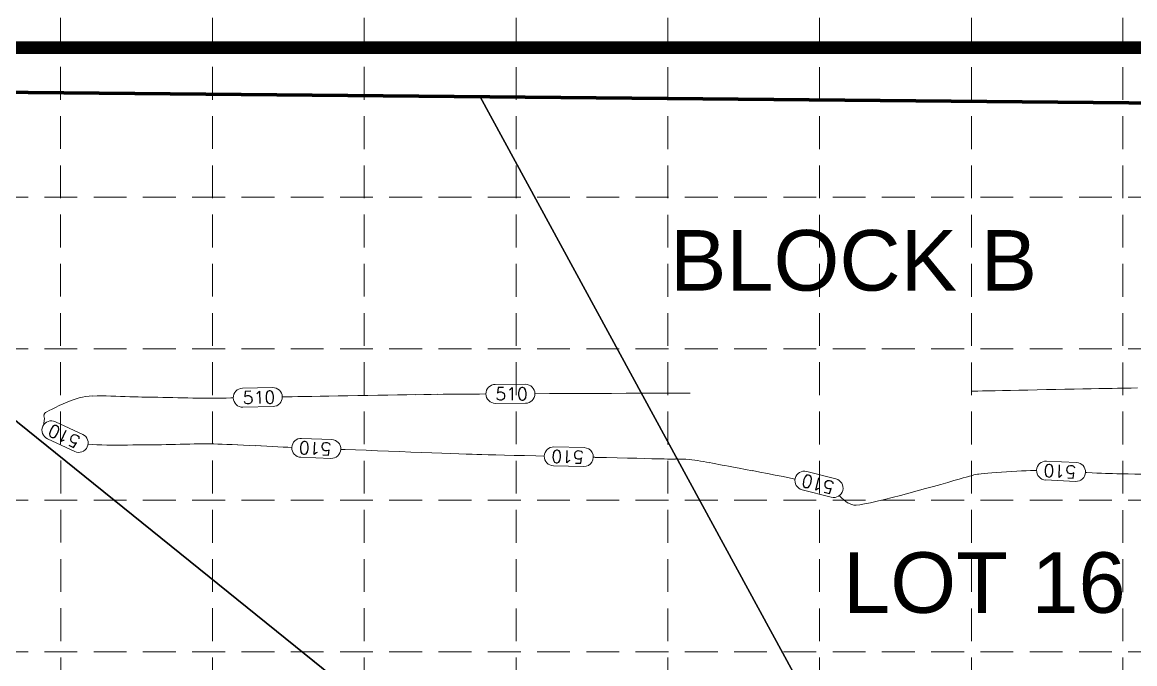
# Model space of a CAD drawing. Header units: feet. Extents: x -406 to 2003, y 7035 to 10885.
# Drawn here: x -117.4 to 322.9, y 10156.7 to 10410.9 of the extents above; entities that cross this region are included whole.
import ezdxf

# ---------------------------------------------------------------- set-up
doc = ezdxf.new("R2010")
doc.units = ezdxf.units.FT
doc.header["$LTSCALE"] = 40
doc.header["$MEASUREMENT"] = 0
doc.linetypes.add('HIDDEN', pattern=[0.375, 0.25, -0.125])
doc.linetypes.add('PHANTOM', pattern=[0.54, 0.24, -0.06, 0.06, -0.06, 0.06, -0.06])
for name, color, linetype, lineweight in [('1 PROPOSED CONTOURS', 35, 'Continuous', 0), ('BOUNDLN', 1, 'PHANTOM', 80), ('LOT NUMBERS', 3, 'Continuous', 35), ('SILT FENCE', 200, 'Continuous', 100)]:
    doc.layers.add(name, color=color, linetype=linetype, lineweight=lineweight)
for name, color, linetype in [('GRID', 254, 'HIDDEN'), ('limits of disturbance', 1, 'HIDDEN'), ('lots', 4, 'Continuous'), ('polys', 7, 'Continuous')]:
    doc.layers.add(name, color=color, linetype=linetype)
doc.styles.get("Standard").update_dxf_attribs({"font": 'ARIAL.TTF'})

msp = doc.modelspace()

# ---------------------------------------------------------------- linework, layer by layer
at = {"layer": '1 PROPOSED CONTOURS', "color": 35, "linetype": 'Continuous', "extrusion": (-0.022512, 0.999747, 0)}
for points, elevation in [([(-200.91, 510), (-212.81, 510)], 10263.92), ([(-212.81, 510), (-200.91, 510)], 10256.42)]:
    msp.add_lwpolyline(points, dxfattribs=dict(at, elevation=elevation))
at = {"layer": '1 PROPOSED CONTOURS', "color": 35, "linetype": 'Continuous', "elevation": 510}
for points in [[(69.84, 10267.35), (81.75, 10267.41)], [(81.79, 10259.91), (69.88, 10259.85)], [(-104.27, 10252.58), (-93.47, 10247.56)], [(-96.63, 10240.76), (-107.43, 10245.78)], [(288.01, 10236.98), (299.9, 10236.43)], [(299.55, 10228.93), (287.66, 10229.49)]]:
    msp.add_lwpolyline(points, dxfattribs=at)
at = {"layer": '1 PROPOSED CONTOURS', "color": 35, "extrusion": (0.019963, -0.999801, 0), "elevation": -10257.49}
msp.add_lwpolyline([(463.21, 510), (463.36, 510)], dxfattribs=at)
at = {"layer": '1 PROPOSED CONTOURS', "color": 35, "elevation": 510}
for points in [[(258.5, 10264.7), (258.88, 10264.7)], [(259.59, 10264.72), (260.81, 10264.74)], [(262.71, 10264.78), (265.01, 10264.83)], [(265.01, 10264.83), (267.64, 10264.88)], [(280.65, 10265.15), (284.28, 10265.22)], [(284.28, 10265.22), (287.97, 10265.3)], [(295.34, 10265.45), (298.92, 10265.52)], [(298.92, 10265.52), (302.38, 10265.59)], [(302.38, 10265.59), (305.65, 10265.65)], [(319.45, 10265.9), (321.58, 10265.94)], [(-101.26, 10259.66), (-99.64, 10260.34)], [(-89.41, 10262.77), (-87.75, 10262.82)], [(-87.75, 10262.82), (-85.99, 10262.83)], [(-80.39, 10262.71), (-78.5, 10262.64)], [(-78.5, 10262.64), (-76.65, 10262.57)], [(-70.08, 10262.36), (-68.7, 10262.35)], [(-68.7, 10262.35), (-67.15, 10262.32)], [(-65.47, 10262.29), (-63.68, 10262.26)], [(-63.68, 10262.26), (-61.79, 10262.22)], [(-61.79, 10262.22), (-59.84, 10262.17)], [(-59.84, 10262.17), (-57.84, 10262.13)], [(-53.82, 10262.04), (-51.84, 10262)], [(-49.92, 10261.97), (-48.07, 10261.94)], [(-43.25, 10261.9), (-41.86, 10261.9)], [(-13.63, 10262.45), (-12.34, 10262.48)], [(-5.72, 10262.59), (-2.76, 10262.64)], [(7.66, 10262.81), (11.49, 10262.88)], [(38.27, 10263.3), (41.5, 10263.35)], [(51.02, 10263.48), (53, 10263.5)], [(53, 10263.5), (55.82, 10263.52)], [(63.58, 10263.56), (66.11, 10263.58)], [(91.25, 10263.7), (97.47, 10263.73)], [(103.7, 10263.76), (109.86, 10263.78)], [(115.86, 10263.81), (121.6, 10263.83)], [(127, 10263.86), (131.96, 10263.88)], [(136.39, 10263.9), (140.2, 10263.91)], [(-108.65, 10255.76), (-108.6, 10255.85)], [(-108.46, 10255.98), (-108.2, 10256.17)], [(-108.2, 10256.17), (-107.68, 10256.5)], [(-104.3, 10258.27), (-102.83, 10258.96)], [(-102.83, 10258.96), (-101.26, 10259.66)], [(-108.77, 10251.53), (-108.83, 10251.81)], [(-108.75, 10254.37), (-108.81, 10254.88)], [(-108.8, 10255.28), (-108.73, 10255.58)], [(-108.66, 10253.91), (-108.75, 10254.37)], [(-108.73, 10255.58), (-108.65, 10255.76)], [(-108.67, 10253.18), (-108.62, 10253.54)], [(-108.62, 10253.54), (-108.66, 10253.91)], [(-91.15, 10243.71), (-91.33, 10243.74)], [(-87.82, 10243.47), (-89.57, 10243.57)], [(-75.69, 10243.34), (-77.75, 10243.32)], [(-73.7, 10243.36), (-75.69, 10243.34)], [(-67, 10243.41), (-68.42, 10243.41)], [(-65.53, 10243.42), (-67, 10243.41)], [(-54.9, 10243.63), (-56.79, 10243.58)], [(-51.14, 10243.72), (-53.01, 10243.67)], [(-41.51, 10243.77), (-42.79, 10243.8)], [(-39.99, 10243.73), (-41.51, 10243.77)], [(-20.6, 10242.87), (-22.9, 10242.98)], [(-14.19, 10242.56), (-16.21, 10242.65)], [(-12.31, 10242.47), (-14.19, 10242.56)], [(23.15, 10241.08), (18.77, 10241.25)], [(27.59, 10240.91), (23.15, 10241.08)], [(36.4, 10240.58), (32.03, 10240.74)], [(44.75, 10240.26), (40.66, 10240.42)], [(52.19, 10239.99), (48.61, 10240.12)], [(58.27, 10239.77), (55.43, 10239.87)], [(69.99, 10239.43), (66.97, 10239.51)], [(77.29, 10239.24), (73.45, 10239.34)], [(81.45, 10239.14), (77.29, 10239.24)], [(109.3, 10238.47), (108.63, 10238.48)], [(118.11, 10238.26), (113.81, 10238.36)], [(137.97, 10237.8), (136.67, 10237.82)], [(146.51, 10237.58), (145.21, 10237.69)], [(147.64, 10237.46), (146.51, 10237.58)], [(148.78, 10237.32), (147.64, 10237.46)], [(159.62, 10235.41), (158.33, 10235.65)], [(160.66, 10235.22), (159.62, 10235.41)], [(164.07, 10234.59), (162.16, 10234.94)], [(166.31, 10234.18), (164.07, 10234.59)], [(168.84, 10233.71), (166.31, 10234.18)], [(253.43, 10229.83), (251.38, 10229.24)], [(255.06, 10230.3), (253.43, 10229.83)], [(256.19, 10230.62), (255.06, 10230.3)], [(256.76, 10230.78), (256.19, 10230.62)], [(257.53, 10230.98), (256.76, 10230.78)], [(258.7, 10231.33), (258.15, 10231.17)], [(259.88, 10231.63), (259.26, 10231.48)], [(260.66, 10231.77), (259.88, 10231.63)], [(268.26, 10232.45), (266.44, 10232.31)], [(270.19, 10232.59), (268.26, 10232.45)], [(278.17, 10233.08), (276.23, 10232.98)], [(279.99, 10233.17), (278.17, 10233.08)], [(281.67, 10233.23), (279.99, 10233.17)], [(284.08, 10233.26), (283.14, 10233.26)], [(304.04, 10232.45), (303.47, 10232.48)], [(311.42, 10232.11), (309.78, 10232.17)], [(314.19, 10232.02), (312.88, 10232.06)], [(317.95, 10231.93), (315.89, 10231.98)], [(320.32, 10231.88), (317.95, 10231.93)], [(322.95, 10231.83), (320.32, 10231.88)], [(236.83, 10225.16), (233.51, 10224.26)], [(240.1, 10226.06), (236.83, 10225.16)], [(246.22, 10227.77), (243.25, 10226.94)], [(248.95, 10228.55), (246.22, 10227.77)], [(251.38, 10229.24), (248.95, 10228.55)], [(209.57, 10220.32), (208.64, 10220.92)], [(220.97, 10221.08), (218.33, 10220.48)], [(223.87, 10221.77), (220.97, 10221.08)], [(226.96, 10222.55), (223.87, 10221.77)], [(230.2, 10223.38), (226.96, 10222.55)], [(211.69, 10219.55), (210.58, 10219.86)], [(212.64, 10219.53), (211.69, 10219.55)]]:
    msp.add_lwpolyline(points, dxfattribs=at)
at = {"layer": '1 PROPOSED CONTOURS', "color": 35, "extrusion": (0.020233, -0.999795, 0), "elevation": -10257.37}
msp.add_lwpolyline([(466.51, 510), (467.23, 510)], dxfattribs=at)
at = {"layer": '1 PROPOSED CONTOURS', "color": 35, "extrusion": (0.020405, -0.999792, 0), "elevation": -10257.29}
msp.add_lwpolyline([(470.2, 510), (472.11, 510)], dxfattribs=at)
at = {"layer": '1 PROPOSED CONTOURS', "color": 35, "extrusion": (-0.020435, 0.999791, 0), "elevation": 10257.27}
msp.add_lwpolyline([(-477.34, 510), (-480.27, 510)], dxfattribs=at)
at = {"layer": '1 PROPOSED CONTOURS', "color": 35, "extrusion": (0.020414, -0.999792, 0), "elevation": -10257.28}
msp.add_lwpolyline([(480.07, 510), (483.24, 510)], dxfattribs=at)
at = {"layer": '1 PROPOSED CONTOURS', "color": 35, "extrusion": (0.020384, -0.999792, 0), "elevation": -10257.3}
msp.add_lwpolyline([(482.93, 510), (486.31, 510)], dxfattribs=at)
at = {"layer": '1 PROPOSED CONTOURS', "color": 35, "extrusion": (-0.020345, 0.999793, 0), "elevation": 10257.31}
msp.add_lwpolyline([(-485.9, 510), (-489.43, 510)], dxfattribs=at)
at = {"layer": '1 PROPOSED CONTOURS', "color": 35, "extrusion": (0.020162, -0.999797, 0), "elevation": -10257.4}
msp.add_lwpolyline([(494.88, 510), (498.58, 510)], dxfattribs=at)
at = {"layer": '1 PROPOSED CONTOURS', "color": 35, "extrusion": (-0.020074, 0.999799, 0), "elevation": 10257.45}
msp.add_lwpolyline([(-497.68, 510), (-501.34, 510)], dxfattribs=at)
at = {"layer": '1 PROPOSED CONTOURS', "color": 35, "extrusion": (0.019454, -0.999811, 0), "elevation": -10257.76}
msp.add_lwpolyline([(505.3, 510), (508.36, 510)], dxfattribs=at)
at = {"layer": '1 PROPOSED CONTOURS', "color": 35, "extrusion": (0.019171, -0.999816, 0), "elevation": -10257.9}
msp.add_lwpolyline([(505.46, 510), (508.24, 510)], dxfattribs=at)
at = {"layer": '1 PROPOSED CONTOURS', "color": 35, "extrusion": (0.01878, -0.999824, 0), "elevation": -10258.1}
msp.add_lwpolyline([(504.23, 510), (506.69, 510)], dxfattribs=at)
at = {"layer": '1 PROPOSED CONTOURS', "color": 35, "extrusion": (0.018205, -0.999834, 0), "elevation": -10258.39}
msp.add_lwpolyline([(500.79, 510), (502.89, 510)], dxfattribs=at)
at = {"layer": '1 PROPOSED CONTOURS', "color": 35, "extrusion": (0.017278, -0.999851, 0), "elevation": -10258.85}
msp.add_lwpolyline([(493.39, 510), (495.08, 510)], dxfattribs=at)
at = {"layer": '1 PROPOSED CONTOURS', "color": 35, "extrusion": (-0.016141, 0.99987, 0), "elevation": 10259.41}
msp.add_lwpolyline([(-483.41, 510), (-485.11, 510)], dxfattribs=at)
at = {"layer": '1 PROPOSED CONTOURS', "color": 35, "extrusion": (0.015186, -0.999885, 0), "elevation": -10259.87}
msp.add_lwpolyline([(477.44, 510), (479.96, 510)], dxfattribs=at)
at = {"layer": '1 PROPOSED CONTOURS', "color": 35, "extrusion": (-0.362821, 0.931859, 0), "elevation": 9597.34}
msp.add_lwpolyline([(-3629.82, 510), (-3631.57, 510)], dxfattribs=at)
at = {"layer": '1 PROPOSED CONTOURS', "color": 35, "extrusion": (-0.333418, 0.942779, 0), "elevation": 9706.51}
msp.add_lwpolyline([(-3328.79, 510), (-3330.48, 510)], dxfattribs=at)
at = {"layer": '1 PROPOSED CONTOURS', "color": 35, "extrusion": (0.294499, -0.955652, 0), "elevation": -9834.85}
msp.add_lwpolyline([(2929.88, 510), (2931.45, 510)], dxfattribs=at)
at = {"layer": '1 PROPOSED CONTOURS', "color": 35, "extrusion": (0.239373, -0.970928, 0), "elevation": -9986.38}
msp.add_lwpolyline([(2364.3, 510), (2365.71, 510)], dxfattribs=at)
at = {"layer": '1 PROPOSED CONTOURS', "color": 35, "extrusion": (0.162637, -0.986686, 0), "elevation": -10140.92}
msp.add_lwpolyline([(1576.74, 510), (1577.97, 510)], dxfattribs=at)
at = {"layer": '1 PROPOSED CONTOURS', "color": 35, "extrusion": (0.102256, -0.994758, 0), "elevation": -10218.18}
msp.add_lwpolyline([(957.56, 510), (958.95, 510)], dxfattribs=at)
at = {"layer": '1 PROPOSED CONTOURS', "color": 35, "extrusion": (0.059943, -0.998202, 0), "elevation": -10249.68}
msp.add_lwpolyline([(524.4, 510), (525.93, 510)], dxfattribs=at)
at = {"layer": '1 PROPOSED CONTOURS', "color": 35, "extrusion": (0.0102, 0.999948, 0), "elevation": 10261.42}
msp.add_lwpolyline([(190.67, 510), (188.84, 510)], dxfattribs=at)
at = {"layer": '1 PROPOSED CONTOURS', "color": 35, "extrusion": (0.022626, 0.999744, 0), "elevation": 10258.28}
msp.add_lwpolyline([(316.34, 510), (314.47, 510)], dxfattribs=at)
at = {"layer": '1 PROPOSED CONTOURS', "color": 35, "extrusion": (0.031458, 0.999505, 0), "elevation": 10255.1}
msp.add_lwpolyline([(405.09, 510), (403.19, 510)], dxfattribs=at)
at = {"layer": '1 PROPOSED CONTOURS', "color": 35, "extrusion": (0.039911, 0.999203, 0), "elevation": 10251.33}
msp.add_lwpolyline([(486.18, 510), (484.38, 510)], dxfattribs=at)
at = {"layer": '1 PROPOSED CONTOURS', "color": 35, "extrusion": (0.036576, 0.999331, 0), "elevation": 10252.89}
msp.add_lwpolyline([(450.16, 510), (448.45, 510)], dxfattribs=at)
at = {"layer": '1 PROPOSED CONTOURS', "color": 35, "extrusion": (0.029319, 0.99957, 0), "elevation": 10255.88}
msp.add_lwpolyline([(373.99, 510), (372.39, 510)], dxfattribs=at)
at = {"layer": '1 PROPOSED CONTOURS', "color": 35, "extrusion": (0.016841, 0.999858, 0), "elevation": 10259.73}
msp.add_lwpolyline([(244.36, 510), (242.9, 510)], dxfattribs=at)
at = {"layer": '1 PROPOSED CONTOURS', "color": 35, "extrusion": (0.018008, 0.999838, 0), "elevation": 10259.45}
msp.add_lwpolyline([(251.95, 510), (250.27, 510)], dxfattribs=at)
at = {"layer": '1 PROPOSED CONTOURS', "color": 35, "extrusion": (0.021778, 0.999763, 0), "elevation": 10258.44}
msp.add_lwpolyline([(281.31, 510), (279.3, 510)], dxfattribs=at)
at = {"layer": '1 PROPOSED CONTOURS', "color": 35, "extrusion": (0.021114, 0.999777, 0), "elevation": 10258.62}
msp.add_lwpolyline([(272.49, 510), (270.48, 510)], dxfattribs=at)
at = {"layer": '1 PROPOSED CONTOURS', "color": 35, "extrusion": (0.018348, 0.999832, 0), "elevation": 10259.33}
msp.add_lwpolyline([(240.12, 510), (238.2, 510)], dxfattribs=at)
at = {"layer": '1 PROPOSED CONTOURS', "color": 35, "extrusion": (0.012979, 0.999916, 0), "elevation": 10260.45}
msp.add_lwpolyline([(181.26, 510), (179.52, 510)], dxfattribs=at)
at = {"layer": '1 PROPOSED CONTOURS', "color": 35, "extrusion": (0.008781, 0.999961, 0), "elevation": 10261.11}
msp.add_lwpolyline([(136.44, 510), (134.82, 510)], dxfattribs=at)
at = {"layer": '1 PROPOSED CONTOURS', "color": 35, "extrusion": (0.00298, 0.999996, 0), "elevation": 10261.72}
msp.add_lwpolyline([(75.3, 510), (73.84, 510)], dxfattribs=at)
at = {"layer": '1 PROPOSED CONTOURS', "color": 35, "extrusion": (0.009218, -0.999958, 0), "elevation": -10261.85}
msp.add_lwpolyline([(52.73, 510), (54.3, 510)], dxfattribs=at)
at = {"layer": '1 PROPOSED CONTOURS', "color": 35, "extrusion": (0.012895, -0.999917, 0), "elevation": -10261.59}
msp.add_lwpolyline([(92.03, 510), (93.75, 510)], dxfattribs=at)
at = {"layer": '1 PROPOSED CONTOURS', "color": 35, "extrusion": (0.015619, -0.999878, 0), "elevation": -10261.29}
msp.add_lwpolyline([(121.71, 510), (123.55, 510)], dxfattribs=at)
at = {"layer": '1 PROPOSED CONTOURS', "color": 35, "extrusion": (0.01768, -0.999844, 0), "elevation": -10261.02}
msp.add_lwpolyline([(144.71, 510), (146.66, 510)], dxfattribs=at)
at = {"layer": '1 PROPOSED CONTOURS', "color": 35, "extrusion": (0.019254, -0.999815, 0), "elevation": -10260.77}
msp.add_lwpolyline([(162.81, 510), (163.72, 510)], dxfattribs=at)
at = {"layer": '1 PROPOSED CONTOURS', "color": 35, "extrusion": (-0.018499, 0.999829, 0), "elevation": 10260.95}
msp.add_lwpolyline([(-175.37, 510), (-176.21, 510)], dxfattribs=at)
at = {"layer": '1 PROPOSED CONTOURS', "color": 35, "extrusion": (0.017108, -0.999854, 0), "elevation": -10261.18}
msp.add_lwpolyline([(163.24, 510), (165.02, 510)], dxfattribs=at)
at = {"layer": '1 PROPOSED CONTOURS', "color": 35, "extrusion": (0.017025, -0.999855, 0), "elevation": -10261.2}
msp.add_lwpolyline([(164.16, 510), (166.39, 510)], dxfattribs=at)
at = {"layer": '1 PROPOSED CONTOURS', "color": 35, "extrusion": (-0.016952, 0.999856, 0), "elevation": 10261.21}
msp.add_lwpolyline([(-165.64, 510), (-168.25, 510)], dxfattribs=at)
at = {"layer": '1 PROPOSED CONTOURS', "color": 35, "extrusion": (0.01681, -0.999859, 0), "elevation": -10261.23}
msp.add_lwpolyline([(169.75, 510), (173, 510)], dxfattribs=at)
at = {"layer": '1 PROPOSED CONTOURS', "color": 35, "extrusion": (0.016735, -0.99986, 0), "elevation": -10261.25}
msp.add_lwpolyline([(172.23, 510), (175.72, 510)], dxfattribs=at)
at = {"layer": '1 PROPOSED CONTOURS', "color": 35, "extrusion": (-0.016653, 0.999861, 0), "elevation": 10261.26}
msp.add_lwpolyline([(-174.88, 510), (-178.57, 510)], dxfattribs=at)
at = {"layer": '1 PROPOSED CONTOURS', "color": 35, "extrusion": (-0.016463, 0.999864, 0), "elevation": 10261.3}
msp.add_lwpolyline([(-180.45, 510), (-184.37, 510)], dxfattribs=at)
at = {"layer": '1 PROPOSED CONTOURS', "color": 35, "extrusion": (-0.016349, 0.999866, 0), "elevation": 10261.32}
msp.add_lwpolyline([(-183.2, 510), (-187.18, 510)], dxfattribs=at)
at = {"layer": '1 PROPOSED CONTOURS', "color": 35, "extrusion": (0.016218, -0.999868, 0), "elevation": -10261.34}
msp.add_lwpolyline([(185.83, 510), (189.8, 510)], dxfattribs=at)
at = {"layer": '1 PROPOSED CONTOURS', "color": 35, "extrusion": (0.016064, -0.999871, 0), "elevation": -10261.37}
msp.add_lwpolyline([(188.23, 510), (192.15, 510)], dxfattribs=at)
at = {"layer": '1 PROPOSED CONTOURS', "color": 35, "extrusion": (0.015882, -0.999874, 0), "elevation": -10261.41}
msp.add_lwpolyline([(190.27, 510), (194.1, 510)], dxfattribs=at)
at = {"layer": '1 PROPOSED CONTOURS', "color": 35, "extrusion": (0.01566, -0.999877, 0), "elevation": -10261.45}
msp.add_lwpolyline([(191.83, 510), (195.51, 510)], dxfattribs=at)
at = {"layer": '1 PROPOSED CONTOURS', "color": 35, "extrusion": (-0.015386, 0.999882, 0), "elevation": 10261.5}
msp.add_lwpolyline([(-192.69, 510), (-196.17, 510)], dxfattribs=at)
at = {"layer": '1 PROPOSED CONTOURS', "color": 35, "extrusion": (0.014577, -0.999894, 0), "elevation": -10261.66}
msp.add_lwpolyline([(191.11, 510), (194.05, 510)], dxfattribs=at)
at = {"layer": '1 PROPOSED CONTOURS', "color": 35, "extrusion": (0.013942, -0.999903, 0), "elevation": -10261.78}
msp.add_lwpolyline([(187.54, 510), (190.14, 510)], dxfattribs=at)
at = {"layer": '1 PROPOSED CONTOURS', "color": 35, "extrusion": (-0.01301, 0.999915, 0), "elevation": 10261.95}
msp.add_lwpolyline([(-180.57, 510), (-182.78, 510)], dxfattribs=at)
at = {"layer": '1 PROPOSED CONTOURS', "color": 35, "extrusion": (0.011504, -0.999934, 0), "elevation": -10262.22}
msp.add_lwpolyline([(167.32, 510), (169.09, 510)], dxfattribs=at)
at = {"layer": '1 PROPOSED CONTOURS', "color": 35, "extrusion": (0.006151, -0.999981, 0), "elevation": -10262.98}
msp.add_lwpolyline([(118.94, 510), (122.5, 510)], dxfattribs=at)
at = {"layer": '1 PROPOSED CONTOURS', "color": 35, "extrusion": (-0.005638, 0.999984, 0), "elevation": 10263.04}
msp.add_lwpolyline([(-117.24, 510), (-121.45, 510)], dxfattribs=at)
at = {"layer": '1 PROPOSED CONTOURS', "color": 35, "extrusion": (0.004618, -0.999989, 0), "elevation": -10263.17}
msp.add_lwpolyline([(132.91, 510), (138.64, 510)], dxfattribs=at)
at = {"layer": '1 PROPOSED CONTOURS', "color": 35, "extrusion": (-0.004454, 0.99999, 0), "elevation": 10263.19}
msp.add_lwpolyline([(-143.18, 510), (-149.42, 510)], dxfattribs=at)
at = {"layer": '1 PROPOSED CONTOURS', "color": 35, "extrusion": (0.004344, -0.999991, 0), "elevation": -10263.21}
msp.add_lwpolyline([(154.45, 510), (160.45, 510)], dxfattribs=at)
at = {"layer": '1 PROPOSED CONTOURS', "color": 35, "extrusion": (-0.004272, 0.999991, 0), "elevation": 10263.22}
msp.add_lwpolyline([(-165.45, 510), (-170.85, 510)], dxfattribs=at)
at = {"layer": '1 PROPOSED CONTOURS', "color": 35, "extrusion": (-0.004237, 0.999991, 0), "elevation": 10263.23}
msp.add_lwpolyline([(-175.44, 510), (-179.87, 510)], dxfattribs=at)
at = {"layer": '1 PROPOSED CONTOURS', "color": 35, "extrusion": (0.004259, -0.999991, 0), "elevation": -10263.22}
msp.add_lwpolyline([(183.91, 510), (187.02, 510)], dxfattribs=at)
at = {"layer": '1 PROPOSED CONTOURS', "color": 35, "extrusion": (-0.004325, 0.999991, 0), "elevation": 10263.21}
msp.add_lwpolyline([(-187.69, 510), (-189.99, 510)], dxfattribs=at)
at = {"layer": '1 PROPOSED CONTOURS', "color": 35, "extrusion": (-0.004521, 0.99999, 0), "elevation": 10263.17}
msp.add_lwpolyline([(-192, 510), (-193.41, 510)], dxfattribs=at)
at = {"layer": '1 PROPOSED CONTOURS', "color": 35, "extrusion": (0.781356, -0.624085, 0), "elevation": -6485.38}
msp.add_lwpolyline([(7945.7, 510), (7945.75, 510)], dxfattribs=at)
at = {"layer": '1 PROPOSED CONTOURS', "color": 35, "extrusion": (0.677198, -0.7358, 0), "elevation": -7619.81}
msp.add_lwpolyline([(6865.39, 510), (6865.53, 510)], dxfattribs=at)
at = {"layer": '1 PROPOSED CONTOURS', "color": 35, "extrusion": (0.49143, -0.870917, 0), "elevation": -8985.48}
msp.add_lwpolyline([(4946.57, 510), (4947.61, 510)], dxfattribs=at)
at = {"layer": '1 PROPOSED CONTOURS', "color": 35, "extrusion": (0.464211, -0.885725, 0), "elevation": -9134.45}
msp.add_lwpolyline([(4666.85, 510), (4668.14, 510)], dxfattribs=at)
at = {"layer": '1 PROPOSED CONTOURS', "color": 35, "extrusion": (-0.443527, 0.896261, 0), "elevation": 9240.34}
msp.add_lwpolyline([(-4454.86, 510), (-4456.34, 510)], dxfattribs=at)
at = {"layer": '1 PROPOSED CONTOURS', "color": 35, "extrusion": (-0.989887, 0.141858, 0), "elevation": 1562.1}
msp.add_lwpolyline([(-10133.1, 510), (-10133.61, 510)], dxfattribs=at)
at = {"layer": '1 PROPOSED CONTOURS', "color": 35, "extrusion": (0.999969, 0.007887, 0), "elevation": -27.97}
msp.add_lwpolyline([(10252.35, 510), (10252.76, 510)], dxfattribs=at)
at = {"layer": '1 PROPOSED CONTOURS', "color": 35, "extrusion": (0.999582, -0.028923, 0), "elevation": -405.36}
msp.add_lwpolyline([(10247.44, 510), (10247.85, 510)], dxfattribs=at)
at = {"layer": '1 PROPOSED CONTOURS', "color": 35, "extrusion": (-0.979421, 0.201826, 0), "elevation": 2175.8}
msp.add_lwpolyline([(-10019.78, 510), (-10020.25, 510)], dxfattribs=at)
at = {"layer": '1 PROPOSED CONTOURS', "color": 35, "extrusion": (0.088516, 0.996075, 0), "elevation": 10195.44}
msp.add_lwpolyline([(995.94, 510), (997.53, 510)], dxfattribs=at)
at = {"layer": '1 PROPOSED CONTOURS', "color": 35, "extrusion": (0.039505, 0.999219, 0), "elevation": 10232}
msp.add_lwpolyline([(490.53, 510), (492.42, 510)], dxfattribs=at)
at = {"layer": '1 PROPOSED CONTOURS', "color": 35, "extrusion": (0.024017, 0.999712, 0), "elevation": 10238.37}
msp.add_lwpolyline([(329.95, 510), (331.93, 510)], dxfattribs=at)
at = {"layer": '1 PROPOSED CONTOURS', "color": 35, "extrusion": (0.012251, 0.999925, 0), "elevation": 10241.55}
msp.add_lwpolyline([(207.4, 510), (209.44, 510)], dxfattribs=at)
at = {"layer": '1 PROPOSED CONTOURS', "color": 35, "extrusion": (0.003307, 0.999995, 0), "elevation": 10242.99}
msp.add_lwpolyline([(113.7, 510), (115.78, 510)], dxfattribs=at)
at = {"layer": '1 PROPOSED CONTOURS', "color": 35, "extrusion": (0.00337, -0.999994, 0), "elevation": -10243.52}
msp.add_lwpolyline([(-43.23, 510), (-45.31, 510)], dxfattribs=at)
at = {"layer": '1 PROPOSED CONTOURS', "color": 35, "extrusion": (-0.012133, 0.999926, 0), "elevation": 10243.5}
msp.add_lwpolyline([(-52.48, 510), (-50.59, 510)], dxfattribs=at)
at = {"layer": '1 PROPOSED CONTOURS', "color": 35, "extrusion": (-0.011173, 0.999938, 0), "elevation": 10243.55}
msp.add_lwpolyline([(-44.42, 510), (-42.65, 510)], dxfattribs=at)
at = {"layer": '1 PROPOSED CONTOURS', "color": 35, "extrusion": (0.007605, -0.999971, 0), "elevation": -10243.64}
msp.add_lwpolyline([(9.48, 510), (7.87, 510)], dxfattribs=at)
at = {"layer": '1 PROPOSED CONTOURS', "color": 35, "extrusion": (-0.009198, 0.999958, 0), "elevation": 10243.58}
msp.add_lwpolyline([(-30.28, 510), (-28.69, 510)], dxfattribs=at)
at = {"layer": '1 PROPOSED CONTOURS', "color": 35, "extrusion": (0.015541, -0.999879, 0), "elevation": -10243.19}
msp.add_lwpolyline([(96.94, 510), (95.25, 510)], dxfattribs=at)
at = {"layer": '1 PROPOSED CONTOURS', "color": 35, "extrusion": (0.020004, -0.9998, 0), "elevation": -10242.65}
msp.add_lwpolyline([(144.44, 510), (142.67, 510)], dxfattribs=at)
at = {"layer": '1 PROPOSED CONTOURS', "color": 35, "extrusion": (0.022978, -0.999736, 0), "elevation": -10242.18}
msp.add_lwpolyline([(176.74, 510), (174.91, 510)], dxfattribs=at)
at = {"layer": '1 PROPOSED CONTOURS', "color": 35, "extrusion": (-0.024701, 0.999695, 0), "elevation": 10241.86}
msp.add_lwpolyline([(-196.26, 510), (-194.39, 510)], dxfattribs=at)
at = {"layer": '1 PROPOSED CONTOURS', "color": 35, "extrusion": (0.024848, -0.999691, 0), "elevation": -10241.83}
msp.add_lwpolyline([(201.54, 510), (199.65, 510)], dxfattribs=at)
at = {"layer": '1 PROPOSED CONTOURS', "color": 35, "extrusion": (0.020611, -0.999788, 0), "elevation": -10242.6}
msp.add_lwpolyline([(161.83, 510), (160, 510)], dxfattribs=at)
at = {"layer": '1 PROPOSED CONTOURS', "color": 35, "extrusion": (-0.016577, 0.999863, 0), "elevation": 10243.17}
msp.add_lwpolyline([(-122.27, 510), (-120.5, 510)], dxfattribs=at)
at = {"layer": '1 PROPOSED CONTOURS', "color": 35, "extrusion": (0.010926, -0.99994, 0), "elevation": -10243.69}
msp.add_lwpolyline([(66.07, 510), (64.38, 510)], dxfattribs=at)
at = {"layer": '1 PROPOSED CONTOURS', "color": 35, "extrusion": (0.003203, -0.999995, 0), "elevation": -10243.9}
msp.add_lwpolyline([(-11.45, 510), (-13.04, 510)], dxfattribs=at)
at = {"layer": '1 PROPOSED CONTOURS', "color": 35, "extrusion": (0.007321, 0.999973, 0), "elevation": 10243.21}
msp.add_lwpolyline([(117.79, 510), (119.26, 510)], dxfattribs=at)
at = {"layer": '1 PROPOSED CONTOURS', "color": 35, "extrusion": (0.03466, 0.999399, 0), "elevation": 10236.19}
msp.add_lwpolyline([(393.29, 510), (395.01, 510)], dxfattribs=at)
at = {"layer": '1 PROPOSED CONTOURS', "color": 35, "extrusion": (0.038731, 0.99925, 0), "elevation": 10234.5}
msp.add_lwpolyline([(433.08, 510), (434.98, 510)], dxfattribs=at)
at = {"layer": '1 PROPOSED CONTOURS', "color": 35, "extrusion": (0.0417, 0.99913, 0), "elevation": 10233.17}
msp.add_lwpolyline([(461.43, 510), (463.48, 510)], dxfattribs=at)
at = {"layer": '1 PROPOSED CONTOURS', "color": 35, "extrusion": (0.043912, 0.999035, 0), "elevation": 10232.12}
msp.add_lwpolyline([(481.92, 510), (484.09, 510)], dxfattribs=at)
at = {"layer": '1 PROPOSED CONTOURS', "color": 35, "extrusion": (0.045575, 0.998961, 0), "elevation": 10231.31}
msp.add_lwpolyline([(496.69, 510), (498.95, 510)], dxfattribs=at)
at = {"layer": '1 PROPOSED CONTOURS', "color": 35, "extrusion": (0.046813, 0.998904, 0), "elevation": 10230.68}
msp.add_lwpolyline([(507.06, 510), (509.38, 510)], dxfattribs=at)
at = {"layer": '1 PROPOSED CONTOURS', "color": 35, "extrusion": (0.047707, 0.998861, 0), "elevation": 10230.22}
msp.add_lwpolyline([(513.88, 510), (516.22, 510)], dxfattribs=at)
at = {"layer": '1 PROPOSED CONTOURS', "color": 35, "extrusion": (0.048302, 0.998833, 0), "elevation": 10229.92}
msp.add_lwpolyline([(517.64, 510), (519.97, 510)], dxfattribs=at)
at = {"layer": '1 PROPOSED CONTOURS', "color": 35, "extrusion": (0.048664, 0.998815, 0), "elevation": 10229.73}
msp.add_lwpolyline([(516.8, 510), (519.04, 510)], dxfattribs=at)
at = {"layer": '1 PROPOSED CONTOURS', "color": 35, "extrusion": (0.04841, 0.998828, 0), "elevation": 10229.86}
msp.add_lwpolyline([(512.04, 510), (514.19, 510)], dxfattribs=at)
at = {"layer": '1 PROPOSED CONTOURS', "color": 35, "linetype": 'Continuous', "extrusion": (0.039002, 0.999239, 0)}
for points, elevation in [([(406.42, 510), (394.52, 510)], 10237.93), ([(394.52, 510), (406.42, 510)], 10230.43)]:
    msp.add_lwpolyline(points, dxfattribs=dict(at, elevation=elevation))
at = {"layer": '1 PROPOSED CONTOURS', "color": 35, "extrusion": (0.045078, 0.998983, 0), "elevation": 10231.5}
msp.add_lwpolyline([(472.4, 510), (474.01, 510)], dxfattribs=at)
at = {"layer": '1 PROPOSED CONTOURS', "color": 35, "extrusion": (0.038556, 0.999256, 0), "elevation": 10234.35}
msp.add_lwpolyline([(384.51, 510), (386.21, 510)], dxfattribs=at)
at = {"layer": '1 PROPOSED CONTOURS', "color": 35, "extrusion": (0.038429, 0.999261, 0), "elevation": 10234.4}
msp.add_lwpolyline([(379.09, 510), (383.21, 510)], dxfattribs=at)
at = {"layer": '1 PROPOSED CONTOURS', "color": 35, "extrusion": (0.0383, 0.999266, 0), "elevation": 10234.45}
msp.add_lwpolyline([(373.49, 510), (377.77, 510)], dxfattribs=at)
at = {"layer": '1 PROPOSED CONTOURS', "color": 35, "extrusion": (0.03786, 0.999283, 0), "elevation": 10234.61}
msp.add_lwpolyline([(355.71, 510), (360.15, 510)], dxfattribs=at)
at = {"layer": '1 PROPOSED CONTOURS', "color": 35, "extrusion": (0.037465, 0.999298, 0), "elevation": 10234.75}
msp.add_lwpolyline([(343.02, 510), (347.28, 510)], dxfattribs=at)
at = {"layer": '1 PROPOSED CONTOURS', "color": 35, "extrusion": (0.036899, 0.999319, 0), "elevation": 10234.94}
msp.add_lwpolyline([(329.27, 510), (333.14, 510)], dxfattribs=at)
at = {"layer": '1 PROPOSED CONTOURS', "color": 35, "extrusion": (0.035983, 0.999352, 0), "elevation": 10235.24}
msp.add_lwpolyline([(313.06, 510), (316.3, 510)], dxfattribs=at)
at = {"layer": '1 PROPOSED CONTOURS', "color": 35, "extrusion": (0.034184, 0.999416, 0), "elevation": 10235.78}
msp.add_lwpolyline([(289.41, 510), (291.8, 510)], dxfattribs=at)
at = {"layer": '1 PROPOSED CONTOURS', "color": 35, "extrusion": (0.032407, 0.999475, 0), "elevation": 10236.28}
msp.add_lwpolyline([(269.32, 510), (271.2, 510)], dxfattribs=at)
at = {"layer": '1 PROPOSED CONTOURS', "color": 35, "extrusion": (0.029425, 0.999567, 0), "elevation": 10237.04}
msp.add_lwpolyline([(236.86, 510), (238.78, 510)], dxfattribs=at)
at = {"layer": '1 PROPOSED CONTOURS', "color": 35, "extrusion": (0.027512, 0.999621, 0), "elevation": 10237.47}
msp.add_lwpolyline([(214.76, 510), (217.26, 510)], dxfattribs=at)
at = {"layer": '1 PROPOSED CONTOURS', "color": 35, "extrusion": (0.025688, 0.99967, 0), "elevation": 10237.84}
msp.add_lwpolyline([(189.61, 510), (193.07, 510)], dxfattribs=at)
at = {"layer": '1 PROPOSED CONTOURS', "color": 35, "extrusion": (0.024525, 0.999699, 0), "elevation": 10238.05}
msp.add_lwpolyline([(165.29, 510), (169.69, 510)], dxfattribs=at)
at = {"layer": '1 PROPOSED CONTOURS', "color": 35, "extrusion": (0.024299, 0.999705, 0), "elevation": 10238.09}
msp.add_lwpolyline([(159.6, 510), (162.97, 510)], dxfattribs=at)
at = {"layer": '1 PROPOSED CONTOURS', "color": 35, "linetype": 'Continuous', "extrusion": (0.023968, 0.999713, 0)}
for points, elevation in [([(152.45, 510), (140.55, 510)], 10241.89), ([(140.55, 510), (152.45, 510)], 10234.39)]:
    msp.add_lwpolyline(points, dxfattribs=dict(at, elevation=elevation))
at = {"layer": '1 PROPOSED CONTOURS', "color": 35, "extrusion": (0.023655, 0.99972, 0), "elevation": 10238.19}
msp.add_lwpolyline([(128.41, 510), (132.92, 510)], dxfattribs=at)
at = {"layer": '1 PROPOSED CONTOURS', "color": 35, "extrusion": (0.023527, 0.999723, 0), "elevation": 10238.2}
msp.add_lwpolyline([(118.78, 510), (122.8, 510)], dxfattribs=at)
at = {"layer": '1 PROPOSED CONTOURS', "color": 35, "extrusion": (0.023484, 0.999724, 0), "elevation": 10238.21}
msp.add_lwpolyline([(114.67, 510), (118.34, 510)], dxfattribs=at)
at = {"layer": '1 PROPOSED CONTOURS', "color": 35, "extrusion": (0.023457, 0.999725, 0), "elevation": 10238.21}
msp.add_lwpolyline([(111.13, 510), (114.39, 510)], dxfattribs=at)
at = {"layer": '1 PROPOSED CONTOURS', "color": 35, "extrusion": (0.02345, 0.999725, 0), "elevation": 10238.21}
msp.add_lwpolyline([(108.28, 510), (111.06, 510)], dxfattribs=at)
at = {"layer": '1 PROPOSED CONTOURS', "color": 35, "extrusion": (0.023478, 0.999724, 0), "elevation": 10238.21}
msp.add_lwpolyline([(106.32, 510), (108.56, 510)], dxfattribs=at)
at = {"layer": '1 PROPOSED CONTOURS', "color": 35, "extrusion": (0.023576, 0.999722, 0), "elevation": 10238.2}
msp.add_lwpolyline([(105.69, 510), (107.32, 510)], dxfattribs=at)
at = {"layer": '1 PROPOSED CONTOURS', "color": 35, "extrusion": (0.0239, 0.999714, 0), "elevation": 10238.16}
msp.add_lwpolyline([(108.05, 510), (109, 510)], dxfattribs=at)
at = {"layer": '1 PROPOSED CONTOURS', "color": 35, "extrusion": (0.003526, 0.999994, 0), "elevation": 10238.22}
msp.add_lwpolyline([(-103.02, 510), (-101.87, 510)], dxfattribs=at)
at = {"layer": '1 PROPOSED CONTOURS', "color": 35, "extrusion": (0.005643, -0.999984, 0), "elevation": -10236.85}
msp.add_lwpolyline([(197.93, 510), (196.89, 510)], dxfattribs=at)
at = {"layer": '1 PROPOSED CONTOURS', "color": 35, "extrusion": (-0.007717, 0.99997, 0), "elevation": 10236.41}
msp.add_lwpolyline([(-220.13, 510), (-219.16, 510)], dxfattribs=at)
at = {"layer": '1 PROPOSED CONTOURS', "color": 35, "extrusion": (-0.000902847, 1, 0), "elevation": 10237.68}
msp.add_lwpolyline([(-151.32, 510), (-150.37, 510)], dxfattribs=at)
at = {"layer": '1 PROPOSED CONTOURS', "color": 35, "extrusion": (0.014504, 0.999895, 0), "elevation": 10238.79}
msp.add_lwpolyline([(5.46, 510), (6.43, 510)], dxfattribs=at)
at = {"layer": '1 PROPOSED CONTOURS', "color": 35, "extrusion": (0.035994, 0.999352, 0), "elevation": 10236.31}
msp.add_lwpolyline([(224.52, 510), (225.55, 510)], dxfattribs=at)
at = {"layer": '1 PROPOSED CONTOURS', "color": 35, "extrusion": (0.059999, 0.998198, 0), "elevation": 10227.96}
msp.add_lwpolyline([(469.3, 510), (470.44, 510)], dxfattribs=at)
at = {"layer": '1 PROPOSED CONTOURS', "color": 35, "extrusion": (0.139678, 0.990197, 0), "elevation": 10157.74}
msp.add_lwpolyline([(1281.46, 510), (1282.61, 510)], dxfattribs=at)
at = {"layer": '1 PROPOSED CONTOURS', "color": 35, "extrusion": (0.15362, 0.98813, 0), "elevation": 10138.68}
msp.add_lwpolyline([(1423.32, 510), (1424.49, 510)], dxfattribs=at)
at = {"layer": '1 PROPOSED CONTOURS', "color": 35, "extrusion": (0.165062, 0.986283, 0), "elevation": 10121.5}
msp.add_lwpolyline([(1539.55, 510), (1540.73, 510)], dxfattribs=at)
at = {"layer": '1 PROPOSED CONTOURS', "color": 35, "extrusion": (0.174039, 0.984739, 0), "elevation": 10107.05}
msp.add_lwpolyline([(1630.49, 510), (1631.68, 510)], dxfattribs=at)
at = {"layer": '1 PROPOSED CONTOURS', "color": 35, "extrusion": (0.18061, 0.983555, 0), "elevation": 10095.94}
msp.add_lwpolyline([(1696.72, 510), (1697.93, 510)], dxfattribs=at)
at = {"layer": '1 PROPOSED CONTOURS', "color": 35, "extrusion": (0.184857, 0.982766, 0), "elevation": 10088.52}
msp.add_lwpolyline([(1739.07, 510), (1740.31, 510)], dxfattribs=at)
at = {"layer": '1 PROPOSED CONTOURS', "color": 35, "extrusion": (0.186876, 0.982383, 0), "elevation": 10084.92}
msp.add_lwpolyline([(1758.54, 510), (1759.8, 510)], dxfattribs=at)
at = {"layer": '1 PROPOSED CONTOURS', "color": 35, "extrusion": (0.18678, 0.982402, 0), "elevation": 10085.1}
msp.add_lwpolyline([(1756.27, 510), (1757.55, 510)], dxfattribs=at)
at = {"layer": '1 PROPOSED CONTOURS', "color": 35, "extrusion": (0.181037, 0.983476, 0), "elevation": 10095.18}
msp.add_lwpolyline([(1693.41, 510), (1694.94, 510)], dxfattribs=at)
at = {"layer": '1 PROPOSED CONTOURS', "color": 35, "extrusion": (0.184412, 0.982849, 0), "elevation": 10089.32}
msp.add_lwpolyline([(1718.47, 510), (1721.27, 510)], dxfattribs=at)
at = {"layer": '1 PROPOSED CONTOURS', "color": 35, "extrusion": (0.18607, 0.982537, 0), "elevation": 10086.41}
msp.add_lwpolyline([(1732.52, 510), (1735.49, 510)], dxfattribs=at)
at = {"layer": '1 PROPOSED CONTOURS', "color": 35, "extrusion": (0.188077, 0.982154, 0), "elevation": 10082.85}
msp.add_lwpolyline([(1750.03, 510), (1753.12, 510)], dxfattribs=at)
at = {"layer": '1 PROPOSED CONTOURS', "color": 35, "extrusion": (0.190506, 0.981686, 0), "elevation": 10078.49}
msp.add_lwpolyline([(1771.82, 510), (1774.97, 510)], dxfattribs=at)
at = {"layer": '1 PROPOSED CONTOURS', "color": 35, "extrusion": (0.19347, 0.981106, 0), "elevation": 10073.09}
msp.add_lwpolyline([(1799.11, 510), (1802.25, 510)], dxfattribs=at)
at = {"layer": '1 PROPOSED CONTOURS', "color": 35, "extrusion": (0.197138, 0.980376, 0), "elevation": 10066.29}
msp.add_lwpolyline([(1833.69, 510), (1836.77, 510)], dxfattribs=at)
at = {"layer": '1 PROPOSED CONTOURS', "color": 35, "extrusion": (0.201769, 0.979433, 0), "elevation": 10057.51}
msp.add_lwpolyline([(1879.44, 510), (1881.25, 510)], dxfattribs=at)
at = {"layer": '1 PROPOSED CONTOURS', "color": 35, "linetype": 'Continuous', "extrusion": (0.244604, 0.969623, 0)}
for points, elevation in [([(2315.75, 510), (2303.85, 510)], 9969.25), ([(2303.85, 510), (2315.75, 510)], 9961.75)]:
    msp.add_lwpolyline(points, dxfattribs=dict(at, elevation=elevation))
at = {"layer": '1 PROPOSED CONTOURS', "color": 35, "extrusion": (-0.28285, 0.959164, 0), "elevation": 9740.35}
msp.add_lwpolyline([(-3141.5, 510), (-3140.85, 510)], dxfattribs=at)
at = {"layer": '1 PROPOSED CONTOURS', "color": 35, "extrusion": (0.26685, -0.963738, 0), "elevation": -9791.29}
msp.add_lwpolyline([(2980.13, 510), (2979.56, 510)], dxfattribs=at)
at = {"layer": '1 PROPOSED CONTOURS', "color": 35, "extrusion": (0.127437, -0.991847, 0), "elevation": -10115.13}
msp.add_lwpolyline([(1563.01, 510), (1562.44, 510)], dxfattribs=at)
at = {"layer": '1 PROPOSED CONTOURS', "color": 35, "extrusion": (-0.103647, 0.994614, 0), "elevation": 10149.66}
msp.add_lwpolyline([(-1321.23, 510), (-1320.32, 510)], dxfattribs=at)
at = {"layer": '1 PROPOSED CONTOURS', "color": 35, "extrusion": (0.092898, -0.995676, 0), "elevation": -10163.34}
msp.add_lwpolyline([(1212.73, 510), (1211.52, 510)], dxfattribs=at)
at = {"layer": '1 PROPOSED CONTOURS', "color": 35, "extrusion": (0.08623, -0.996275, 0), "elevation": -10171.23}
msp.add_lwpolyline([(1146.11, 510), (1144.66, 510)], dxfattribs=at)
at = {"layer": '1 PROPOSED CONTOURS', "color": 35, "extrusion": (0.081248, -0.996694, 0), "elevation": -10176.83}
msp.add_lwpolyline([(1096.91, 510), (1095.25, 510)], dxfattribs=at)
at = {"layer": '1 PROPOSED CONTOURS', "color": 35, "extrusion": (0.068996, -0.997617, 0), "elevation": -10189.56}
msp.add_lwpolyline([(977.56, 510), (975.56, 510)], dxfattribs=at)
at = {"layer": '1 PROPOSED CONTOURS', "color": 35, "extrusion": (0.064642, -0.997909, 0), "elevation": -10193.73}
msp.add_lwpolyline([(935.12, 510), (933.09, 510)], dxfattribs=at)
at = {"layer": '1 PROPOSED CONTOURS', "color": 35, "extrusion": (0.059683, -0.998217, 0), "elevation": -10198.25}
msp.add_lwpolyline([(886.47, 510), (884.46, 510)], dxfattribs=at)
at = {"layer": '1 PROPOSED CONTOURS', "color": 35, "extrusion": (0.022374, -0.99975, 0), "elevation": -10224.37}
msp.add_lwpolyline([(512.02, 510), (510.55, 510)], dxfattribs=at)
at = {"layer": '1 PROPOSED CONTOURS', "color": 35, "extrusion": (0.049832, 0.998758, 0), "elevation": 10234.89}
msp.add_lwpolyline([(204.22, 510), (206.24, 510)], dxfattribs=at)
at = {"layer": '1 PROPOSED CONTOURS', "color": 35, "extrusion": (0.048118, 0.998842, 0), "elevation": 10235.22}
msp.add_lwpolyline([(184.73, 510), (186.65, 510)], dxfattribs=at)
at = {"layer": '1 PROPOSED CONTOURS', "color": 35, "extrusion": (0.045294, 0.998974, 0), "elevation": 10235.7}
msp.add_lwpolyline([(154, 510), (155.8, 510)], dxfattribs=at)
at = {"layer": '1 PROPOSED CONTOURS', "color": 35, "extrusion": (0.034406, 0.999408, 0), "elevation": 10236.76}
msp.add_lwpolyline([(39.34, 510), (40.8, 510)], dxfattribs=at)
at = {"layer": '1 PROPOSED CONTOURS', "color": 35, "extrusion": (0.024262, 0.999706, 0), "elevation": 10236.63}
msp.add_lwpolyline([(-67.55, 510), (-65.85, 510)], dxfattribs=at)
at = {"layer": '1 PROPOSED CONTOURS', "color": 35, "extrusion": (0.019931, 0.999801, 0), "elevation": 10236.23}
msp.add_lwpolyline([(-121.8, 510), (-118.95, 510)], dxfattribs=at)
at = {"layer": '1 PROPOSED CONTOURS', "color": 35, "extrusion": (0.268345, -0.963323, 0), "elevation": -9786.57}
msp.add_lwpolyline([(2978.67, 510), (2975.4, 510)], dxfattribs=at)
at = {"layer": '1 PROPOSED CONTOURS', "color": 35, "extrusion": (0.693217, 0.720729, 0), "elevation": 7511}
msp.add_lwpolyline([(6938.36, 510), (6938.51, 510)], dxfattribs=at)
at = {"layer": '1 PROPOSED CONTOURS', "color": 35, "extrusion": (0.693032, 0.720907, 0), "elevation": 7512.78}
msp.add_lwpolyline([(6935.27, 510), (6936.43, 510)], dxfattribs=at)
at = {"layer": '1 PROPOSED CONTOURS', "color": 35, "extrusion": (0.669558, 0.74276, 0), "elevation": 7731.31}
msp.add_lwpolyline([(6689.65, 510), (6690.79, 510)], dxfattribs=at)
at = {"layer": '1 PROPOSED CONTOURS', "color": 35, "extrusion": (0.619224, 0.785215, 0), "elevation": 8154.81}
msp.add_lwpolyline([(6165.2, 510), (6166.33, 510)], dxfattribs=at)
at = {"layer": '1 PROPOSED CONTOURS', "color": 35, "extrusion": (0.256554, -0.96653, 0), "elevation": -9822.15}
msp.add_lwpolyline([(2848.77, 510), (2845.35, 510)], dxfattribs=at)
at = {"layer": '1 PROPOSED CONTOURS', "color": 35, "extrusion": (0.417553, 0.908653, 0), "elevation": 9374.23}
msp.add_lwpolyline([(4075.98, 510), (4077.09, 510)], dxfattribs=at)
at = {"layer": '1 PROPOSED CONTOURS', "color": 35, "extrusion": (0.108862, -0.994057, 0), "elevation": -10135.65}
msp.add_lwpolyline([(1325.37, 510), (1323.9, 510)], dxfattribs=at)
at = {"layer": '1 PROPOSED CONTOURS', "color": 35, "extrusion": (-0.166847, 0.985983, 0), "elevation": 10040.72}
msp.add_lwpolyline([(-1918.18, 510), (-1916.23, 510)], dxfattribs=at)
at = {"layer": '1 PROPOSED CONTOURS', "color": 35, "extrusion": (0.198824, -0.980035, 0), "elevation": -9973.02}
msp.add_lwpolyline([(2246.05, 510), (2243.7, 510)], dxfattribs=at)
at = {"layer": '1 PROPOSED CONTOURS', "color": 35, "linetype": 'Continuous', "extrusion": (0, 0, -1)}
for centre, start, end in [((30.12, 10262.09, -510), 268.71, 88.71), ((18.22, 10262.36, -510), 88.71, 268.71), ((-69.86, 10263.6, -510), 269.721, 89.721), ((-81.77, 10263.66, -510), 89.721, 269.721), ((105.85, 10249.18, -510), 294.9321, 114.9321), ((95.05, 10244.16, -510), 114.9321, 294.9321), ((6.96, 10242.24, -510), 272.2352, 92.2352), ((-4.93, 10241.78, -510), 92.2352, 272.2352), ((-92.98, 10238.86, -510), 271.3734, 91.3734), ((-104.88, 10238.57, -510), 91.3734, 271.3734), ((-287.83, 10233.23, -510), 272.6676, 92.6676), ((-299.72, 10232.68, -510), 92.6676, 272.6676), ((-192.2, 10229.22, -510), 284.1585, 104.1585), ((-203.74, 10226.31, -510), 104.1585, 284.1585)]:
    msp.add_arc(centre, 3.75, start, end, dxfattribs=at)
at = {"layer": 'BOUNDLN', "color": 7, "linetype": 'Continuous'}
msp.add_line((-170.11, 10383.52), (554.14, 10376.69), dxfattribs=at)
msp.add_line((-170.11, 10383.52), (554.14, 10376.69), dxfattribs=at)
at = {"layer": 'GRID', "color": 252, "linetype": 'HIDDEN', "lineweight": 0, "ltscale": 1.3}
for p, q in [((-101.41, 7338.16), (-102.36, 10819.6)), ((-41.89, 7338.15), (-42.14, 10820.07)), ((17.81, 7338.14), (18, 10819.96)), ((78.33, 7338.13), (78.01, 10819.73)), ((138.61, 7338.12), (138, 10819.79)), ((198.2, 7338.12), (198.22, 10819.75)), ((258.44, 7338.11), (258.37, 10819.74)), ((318.13, 7338.1), (318.25, 10819.73)), ((-342.62, 10401.66), (1939.97, 10401.66)), ((-342.62, 10341.59), (1939.97, 10341.59)), ((-342.62, 10281.52), (1939.97, 10281.52)), ((-342.62, 10221.46), (1939.97, 10221.46)), ((-342.62, 10161.39), (1939.97, 10161.39))]:
    msp.add_line(p, q, dxfattribs=at)
at = {"layer": 'limits of disturbance', "ltscale": 3, "const_width": 5}
msp.add_lwpolyline([(881.86, 9582.24), (881.86, 10383.55), (881.86, 10400.76), (-226.36, 10400.76), (-226.36, 8267.53)], dxfattribs=at)
at = {"layer": 'lots', "color": 7, "linetype": 'Continuous'}
for p, q in [((63.88, 10381.32), (303.42, 9940.47)), ((63.88, 10381.32), (303.42, 9940.47)), ((285.39, 9925.46), (-206.21, 10322.56)), ((285.39, 9925.46), (-206.21, 10322.56))]:
    msp.add_line(p, q, dxfattribs=at)
at = {"layer": 'polys', "color": 7, "linetype": 'Continuous'}
for points in [[(63.88, 10381.32), (-170.11, 10383.52), (-206.18, 10385.26), (-206.21, 10322.56), (285.39, 9925.46, -0.098715), (303.42, 9940.47)], [(342.42, 10378.69), (63.88, 10381.32), (303.42, 9940.47, -0.130439), (333.33, 9947.74)], [(-206.21, 10322.56), (-206.3, 10067.05), (275.14, 9906.71, -0.089734), (285.39, 9925.46)]]:
    msp.add_lwpolyline(points, format="xyb", close=True, dxfattribs=at)
at = {"layer": 'SILT FENCE', "color": 7, "linetype": 'Continuous'}
msp.add_line((-170.11, 10383.52), (554.14, 10376.69), dxfattribs=at)

# ---------------------------------------------------------------- texts
at = {"layer": '1 PROPOSED CONTOURS', "color": 35, "linetype": 'Continuous', "char_height": 5, "width": 17.8571, "attachment_point": 1}
for insert, rotation in [((-30.18, 10264.59, 510), 1.29), ((69.85, 10266.1, 510), 0.279), ((-96.11, 10241.9, 510), 155.0679), ((4.84, 10239.28, 510), 177.7648), ((104.82, 10236.07, 510), 178.6266), ((299.61, 10230.18, 510), 177.3324), ((203.13, 10223.89, 510), 165.8415)]:
    msp.add_mtext('\\Fsimplex.shx;\\W1.0000000000;\\T1.0000000000;\\o\\l510', dxfattribs=dict(at, insert=insert, rotation=rotation))
at = {"layer": 'LOT NUMBERS', "color": 7, "linetype": 'Continuous'}
for s, p in [('BLOCK B', (138.96, 10304.53)), ('LOT 16', (207.53, 10176.85))]:
    msp.add_text(s, height=24, dxfattribs=at).set_placement(p)

doc.saveas('drawing.dxf')
